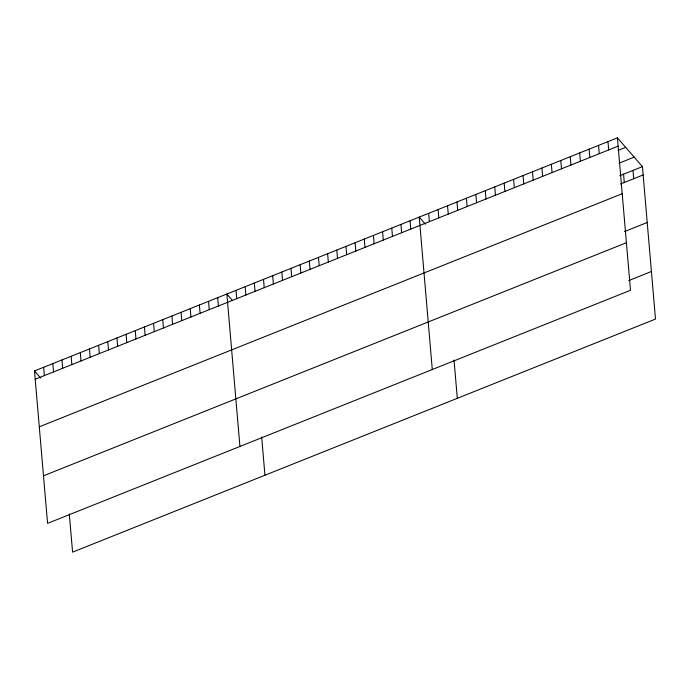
<?xml version="1.0" encoding="UTF-8"?>
<svg xmlns="http://www.w3.org/2000/svg" width="690" height="690" viewBox="0 0 690 690"><rect width="100%" height="100%" fill="white"/><g stroke="black" fill="none" stroke-linecap="round" stroke-linejoin="round"><path stroke-width="1.03" d="M617.421 137.845L630.488 290.283L47.567 523.374L34.5 370.935L617.421 137.845L642.433 166.626L655.5 319.065L72.579 552.155L69.302 513.903M35.216 379.25L618.128 146.159M618.119 150.36L625.675 147.341M619.077 163.168L634.179 157.13M619.784 175.683L642.433 166.626M620.491 183.997L643.14 174.941M39.287 426.817L622.207 193.718M624.571 231.564L647.22 222.499M43.487 475.815L626.408 242.725M628.771 280.563L651.42 271.506M425.42 224.215L419.227 217.091L432.294 369.538M232.366 300.348L226.863 294.018L239.93 446.456M34.5 370.935L40.693 378.06M632.997 170.395L633.705 178.719M623.553 174.173L624.269 182.488M607.976 141.614L608.692 149.937M598.541 145.392L599.256 153.706M589.105 149.161L589.821 157.484M579.669 152.939L580.376 161.253M570.233 156.716L570.941 165.031M560.789 160.485L561.505 168.809M551.353 164.263L552.069 172.578M541.917 168.032L542.633 176.355M532.482 171.81L533.189 180.125M523.037 175.579L523.753 183.902M513.601 179.357L514.317 187.671M504.166 183.126L504.882 191.449M494.73 186.904L495.437 195.218M485.294 190.682L486.002 198.996M475.85 194.451L476.566 202.774M466.414 198.228L467.13 206.543M456.978 201.998L457.694 210.321M447.543 205.775L448.25 214.09M454.029 360.059L457.306 398.32M438.098 209.544L438.814 217.868M428.663 213.322L429.378 221.637M410.067 220.757L410.783 229.08M400.907 224.423L401.623 232.737M391.748 228.079L392.455 236.403M382.588 231.745L383.295 240.068M373.428 235.411L374.135 243.725M364.268 239.068L364.976 247.391M355.109 242.733L355.816 251.056M345.949 246.399L346.656 254.714M336.789 250.065L337.496 258.379M327.621 253.722L328.337 262.045M318.461 257.387L319.177 265.702M309.301 261.053L310.017 269.367M300.141 264.71L300.857 273.033M290.982 268.376L291.697 276.69M281.822 272.041L282.538 280.356M272.662 275.698L273.378 284.021M263.502 279.364L264.218 287.678M254.343 283.029L255.059 291.344M261.665 436.977L264.943 475.238M245.183 286.686L245.899 295.01M236.023 290.352L236.739 298.666M217.704 297.675L218.42 305.998M208.544 301.34L209.26 309.663M199.384 305.006L200.1 313.32M190.224 308.663L190.932 316.986M181.065 312.329L181.772 320.652M171.905 315.994L172.612 324.309M162.745 319.66L163.452 327.974M153.585 323.317L154.293 331.64M144.426 326.982L145.133 335.297M135.266 330.648L135.973 338.963M126.097 334.305L126.813 342.628M116.938 337.971L117.654 346.285M107.778 341.636L108.494 349.951M98.618 345.293L99.334 353.616M89.459 348.959L90.174 357.273M80.299 352.625L81.015 360.939M71.139 356.281L71.855 364.605M61.979 359.947L62.695 368.262M52.82 363.613L53.535 371.927M43.66 367.27L44.376 375.593"/></g></svg>
